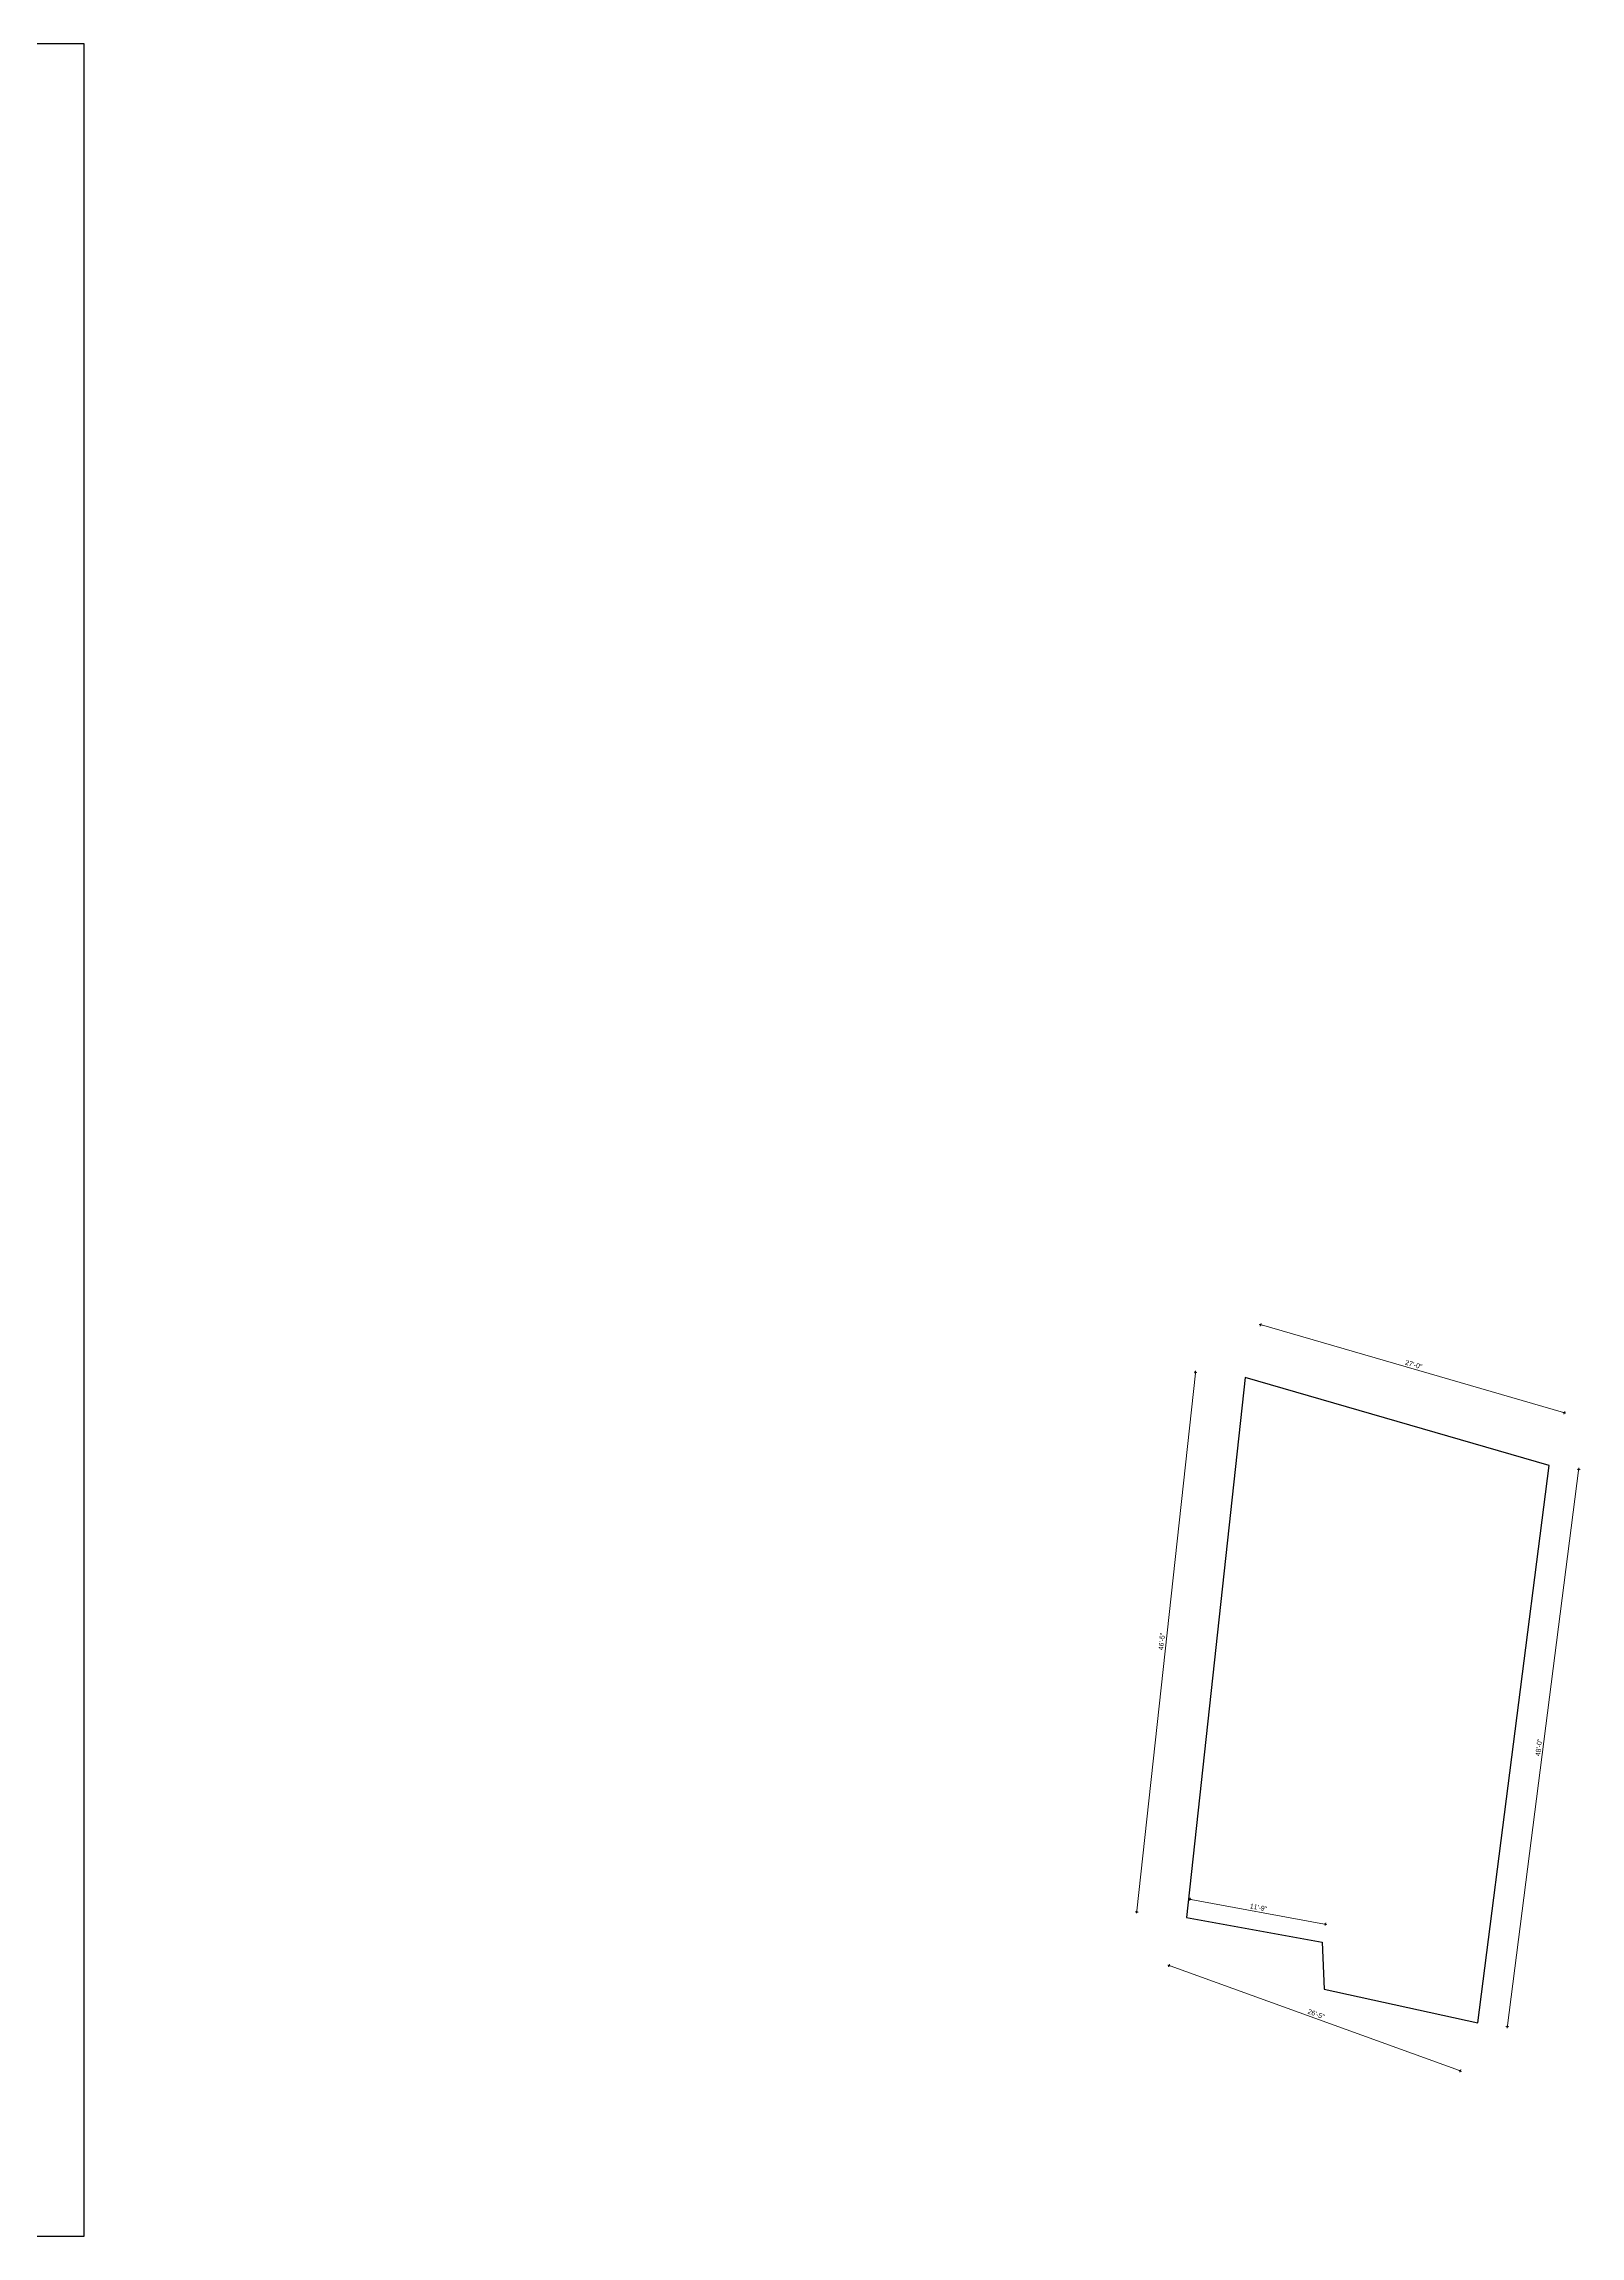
# Model space of a CAD drawing. Header units: inches. Extents: x 21312 to 154598, y -13316 to 16604.
# Drawn here: x 24843 to 26418, y -9590 to -7342 of the extents above; entities that cross this region are included whole.
import ezdxf

# ---------------------------------------------------------------- set-up
doc = ezdxf.new("R2010")
doc.units = ezdxf.units.IN
doc.header["$LTSCALE"] = 0.5
doc.header["$MEASUREMENT"] = 0
doc.header["$PDMODE"] = 66
doc.layers.add('hatch', color=9, linetype='Continuous', lineweight=0)
doc.layers.add('Toilet', color=7, linetype='Continuous', lineweight=25)
doc.styles.get("Standard").update_dxf_attribs({"font": 'arial.ttf'})
doc.dimstyles.new('S8', dxfattribs={"dimtxt": 5, "dimasz": 1, "dimexe": 6, "dimexo": 18, "dimgap": 1.9375, "dimtad": 1, "dimdec": 0, "dimzin": 3, "dimdsep": 46, "dimlunit": 4, "dimtxsty": 'Standard', "dimblk": 'dot 2', "dimcen": 12, "dimse1": 1, "dimse2": 1, "dimclrd": 1, "dimclre": 1, "dimclrt": 256, "dimadec": 0, "dimazin": 0, "dimtfac": 0.75, "dimtdec": 0, "dimtix": 1, "dimtmove": 1, "dimatfit": 3, "dimldrblk": 'DOT', "dimfxl": 1, "dimtolj": 1, "dimtzin": 0, "dimlwd": 9, "dimlwe": 9, "dimarcsym": 0})

# ---------------------------------------------------------------- blocks, each defined once
blk = doc.blocks.new('dot1')
at = {"layer": 'hatch'}
h = blk.add_hatch(color=256, dxfattribs=at)
edge = h.paths.add_edge_path()
edge.add_arc((0, 0), 1, 0, 360)
for p, q in [((3, 0), (-3, 0)), ((0, 3), (0, -3))]:
    blk.add_line(p, q, dxfattribs=at)
blk.add_circle((0, 0), 1, dxfattribs=at)
blk = doc.blocks.new('dot 2')
at = {"layer": 'hatch', "xscale": 0.5, "yscale": 0.5, "zscale": 0.5}
blk.add_blockref('dot1', (0, 0), dxfattribs=at)
blk = doc.blocks.new('*D916')
at = {"layer": 'Defpoints', "color": 0, "transparency": 16777216}
for p in [(26090.4, -8655.8), (26074.7, -8709.9), (26386.2, -8800.2)]:
    blk.add_point(p, dxfattribs=at)
at = {"layer": 'Toilet', "color": 1, "lineweight": 9, "transparency": 16777216}
blk.add_line((26400.9, -8745.7), (26091.4, -8656), dxfattribs=at)
for p, rotation in [((26090.4, -8655.8), 163.8376985094453), ((26401.9, -8746), 343.8376985094454)]:
    blk.add_blockref('dot 2', p, dxfattribs=dict(at, rotation=rotation))
at = {"layer": 'Toilet', "transparency": 16777216, "insert": (26247.4, -8696.6), "char_height": 5, "attachment_point": 5, "rotation": 343.8377}
blk.add_mtext('\\A1;27\'-0"', dxfattribs=at)
blk = doc.blocks.new('_Dot')
at = {"color": 0, "linetype": 'ByBlock', "lineweight": -2}
blk.add_line((-0.5, 0), (-1, 0), dxfattribs=at)
at = {"color": 0, "linetype": 'ByBlock', "const_width": 0.5}
blk.add_lwpolyline([(-0.25, 0, 1), (0.25, 0, 1)], format="xyb", close=True, dxfattribs=at)
blk = doc.blocks.new('*D917')
at = {"layer": 'Defpoints', "color": 0, "transparency": 16777216}
for p in [(26074.7, -8709.9), (25963.4, -9257.8), (26014.5, -9263.4)]:
    blk.add_point(p, dxfattribs=at)
at = {"layer": 'Toilet', "color": 1, "lineweight": 9, "transparency": 16777216}
blk.add_line((26023.5, -8705.4), (25963.5, -9256.8), dxfattribs=at)
for p, rotation in [((26023.6, -8704.4), 83.78889224230149), ((25963.4, -9257.8), 263.7888922423015)]:
    blk.add_blockref('dot 2', p, dxfattribs=dict(at, rotation=rotation))
at = {"layer": 'Toilet', "transparency": 16777216, "insert": (25989, -8980.6), "char_height": 5, "attachment_point": 5, "rotation": 83.7889}
blk.add_mtext('\\A1;46\'-5"', dxfattribs=at)
blk = doc.blocks.new('*D918')
at = {"layer": 'Defpoints', "color": 0, "transparency": 16777216}
for p in [(26014.5, -9263.4), (26313, -9371.5), (26295.1, -9420.9)]:
    blk.add_point(p, dxfattribs=at)
at = {"layer": 'Toilet', "color": 1, "lineweight": 9, "transparency": 16777216}
blk.add_line((25997.5, -9313.2), (26294.2, -9420.6), dxfattribs=at)
for p, rotation in [((25996.6, -9312.8), 160.0914707220701), ((26295.1, -9420.9), 340.09147072207)]:
    blk.add_blockref('dot 2', p, dxfattribs=dict(at, rotation=rotation))
at = {"layer": 'Toilet', "transparency": 16777216, "insert": (26147.4, -9362.6), "char_height": 5, "attachment_point": 5, "rotation": 340.0915}
blk.add_mtext('\\A1;26\'-5"', dxfattribs=at)
blk = doc.blocks.new('*D919')
at = {"layer": 'Defpoints', "color": 0, "transparency": 16777216}
for p in [(26386.2, -8800.2), (26416.6, -8804.1), (26313, -9371.5)]:
    blk.add_point(p, dxfattribs=at)
at = {"layer": 'Toilet', "color": 1, "lineweight": 9, "transparency": 16777216}
blk.add_line((26343.6, -9374.4), (26416.5, -8805.1), dxfattribs=at)
for p, rotation in [((26416.6, -8804.1), 82.70183753123015), ((26343.4, -9375.4), 262.7018375312302)]:
    blk.add_blockref('dot 2', p, dxfattribs=dict(at, rotation=rotation))
at = {"layer": 'Toilet', "transparency": 16777216, "insert": (26375.6, -9089.2), "char_height": 5, "attachment_point": 5, "rotation": 82.7018}
blk.add_mtext('\\A1;48\'-0"', dxfattribs=at)

msp = doc.modelspace()

# ---------------------------------------------------------------- linework, layer by layer
at = {"layer": 'Defpoints'}
msp.add_lwpolyline([(24884.1, -7342.3), (21706.5, -7342.3), (21706.5, -9590.3), (24884.1, -9590.3)], close=True, dxfattribs=at)
at = {"layer": 'Toilet'}
msp.add_lwpolyline([(26386.2, -8800.2), (26074.7, -8709.9), (26014.5, -9263.4), (26153.5, -9289), (26155.6, -9337.2), (26313, -9371.5)], close=True, dxfattribs=at)

# ---------------------------------------------------------------- dimensions: what is measured, and where the dimension line sits
for p1, p2, distance, picture, middle in [((26386.2, -8800.2), (26074.7, -8709.9), -56.4, '*D916', (26247.4, -8696.6)), ((26074.7, -8709.9), (26014.5, -9263.4), -51.4, '*D917', (25989, -8980.6)), ((26313, -9371.5), (26386.2, -8800.2), -30.7, '*D919', (26375.6, -9089.2)), ((26014.5, -9263.4), (26313, -9371.5), -52.6, '*D918', (26147.4, -9362.6))]:
    dim = msp.add_aligned_dim(p1=p1, p2=p2, distance=distance, dimstyle='S8', override={"dimfxl": 2, "dimfxlon": 1, "dimarcsym": 1}, dxfattribs=at)
    dim.commit()
    dim.dimension.update_dxf_attribs({"geometry": picture, "text_midpoint": middle})
msp.add_aligned_dim(p1=(26014.5, -9263.4), p2=(26153.5, -9289), distance=18.9, dimstyle='S8', override={"dimfxl": 2, "dimfxlon": 1, "dimarcsym": 1}, dxfattribs=at).render()

doc.saveas('drawing.dxf')
